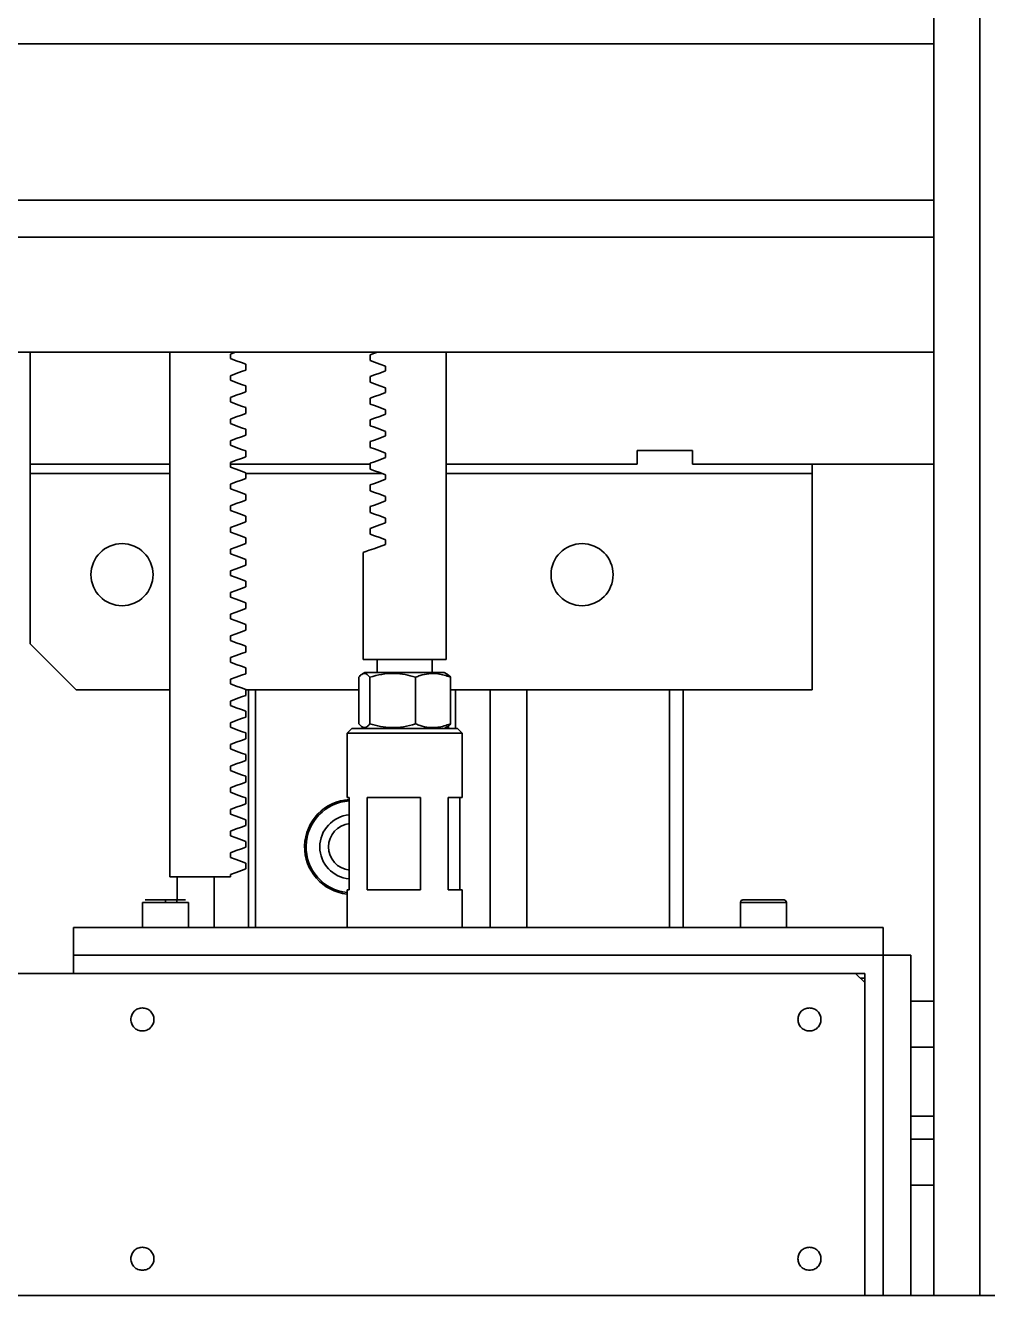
# Model space of a CAD drawing. Header units: millimetres. Extents: x -1052 to 3351, y 0 to 2015.
# Drawn here: x -362.707 to -359.613, y 1685.665 to 1689.747 of the extents above; entities that cross this region are included whole.
import ezdxf

# ---------------------------------------------------------------- set-up
doc = ezdxf.new("R2010")
doc.units = ezdxf.units.MM

msp = doc.modelspace()

# ---------------------------------------------------------------- linework, layer by layer
at = {"color": 7, "linetype": 'Continuous', "lineweight": 35}
for p, q in [((-359.6383, 1685.6647), (-359.6383, 1699.2806)), ((-359.6383, 1685.6647), (-359.6383, 1699.2806)), ((-359.7863, 1689.8064), (-359.7863, 1689.6881)), ((-359.7863, 1689.8064), (-359.7863, 1689.6881)), ((-359.7863, 1689.6881), (-368.0697, 1689.6881)), ((-359.7863, 1689.6881), (-368.0697, 1689.6881)), ((-359.7863, 1689.6881), (-359.7863, 1689.1852)), ((-359.7863, 1689.6881), (-359.7863, 1689.1852)), ((-359.7863, 1689.1852), (-368.0697, 1689.1852)), ((-359.7863, 1689.1852), (-368.0697, 1689.1852)), ((-359.7863, 1689.1852), (-359.7863, 1689.0669)), ((-359.7863, 1689.1852), (-359.7863, 1689.0669)), ((-359.7863, 1689.0669), (-368.0697, 1689.0669)), ((-359.7863, 1689.0669), (-368.0697, 1689.0669)), ((-359.7863, 1685.6647), (-359.7863, 1689.0669)), ((-359.7863, 1685.6647), (-359.7863, 1689.0669)), ((-362.7816, 1688.6971), (-359.7863, 1688.6971)), ((-362.7816, 1688.6971), (-359.7863, 1688.6971)), ((-362.6918, 1688.6971), (-362.6918, 1688.3369)), ((-362.6918, 1688.6971), (-362.6918, 1688.3369)), ((-362.2417, 1688.6971), (-362.2417, 1687.0108)), ((-362.2417, 1688.6971), (-362.2417, 1687.0108)), ((-362.0476, 1688.691), (-362.031, 1688.6971)), ((-362.0476, 1688.691), (-362.031, 1688.6971)), ((-362.0476, 1688.6764), (-362.0476, 1688.691)), ((-362.0476, 1688.6764), (-362.0476, 1688.691)), ((-361.5983, 1688.6885), (-361.5983, 1688.6698)), ((-361.5983, 1688.6885), (-361.5983, 1688.6698)), ((-361.3542, 1687.709), (-361.3542, 1688.6971)), ((-361.3542, 1687.709), (-361.3542, 1688.6971)), ((-362.0476, 1688.6067), (-362.0476, 1688.6213)), ((-362.0476, 1688.6067), (-362.0476, 1688.6213)), ((-361.9976, 1688.6395), (-361.9976, 1688.6582)), ((-361.9976, 1688.6395), (-361.9976, 1688.6582)), ((-361.5483, 1688.6516), (-361.5483, 1688.6369)), ((-361.5483, 1688.6516), (-361.5483, 1688.6369)), ((-361.9976, 1688.5698), (-361.9976, 1688.5885)), ((-361.9976, 1688.5698), (-361.9976, 1688.5885)), ((-361.5983, 1688.6188), (-361.5983, 1688.6001)), ((-361.5983, 1688.6188), (-361.5983, 1688.6001)), ((-361.5483, 1688.5819), (-361.5483, 1688.5672)), ((-361.5483, 1688.5819), (-361.5483, 1688.5672)), ((-362.0476, 1688.537), (-362.0476, 1688.5516)), ((-362.0476, 1688.537), (-362.0476, 1688.5516)), ((-361.5983, 1688.549), (-361.5983, 1688.5303)), ((-361.5983, 1688.549), (-361.5983, 1688.5303)), ((-361.9976, 1688.5001), (-361.9976, 1688.5188)), ((-361.9976, 1688.5001), (-361.9976, 1688.5188)), ((-361.5483, 1688.5122), (-361.5483, 1688.4975)), ((-361.5483, 1688.5122), (-361.5483, 1688.4975)), ((-362.0476, 1688.4673), (-362.0476, 1688.4819)), ((-362.0476, 1688.4673), (-362.0476, 1688.4819)), ((-361.5983, 1688.4793), (-361.5983, 1688.4606)), ((-361.5983, 1688.4793), (-361.5983, 1688.4606)), ((-361.9976, 1688.4304), (-361.9976, 1688.4491)), ((-361.9976, 1688.4304), (-361.9976, 1688.4491)), ((-361.5483, 1688.4425), (-361.5483, 1688.4278)), ((-361.5483, 1688.4425), (-361.5483, 1688.4278)), ((-362.0476, 1688.3976), (-362.0476, 1688.4122)), ((-362.0476, 1688.3976), (-362.0476, 1688.4122)), ((-361.9976, 1688.3607), (-361.9976, 1688.3794)), ((-361.9976, 1688.3607), (-361.9976, 1688.3794)), ((-361.5983, 1688.4096), (-361.5983, 1688.3909)), ((-361.5983, 1688.4096), (-361.5983, 1688.3909)), ((-360.5618, 1688.3813), (-360.7393, 1688.3813)), ((-360.7393, 1688.3813), (-360.7393, 1688.3369)), ((-360.5618, 1688.3813), (-360.7393, 1688.3813)), ((-360.7393, 1688.3813), (-360.7393, 1688.3369)), ((-360.5618, 1688.3813), (-360.5618, 1688.3369)), ((-360.5618, 1688.3813), (-360.5618, 1688.3369)), ((-362.2417, 1688.3369), (-362.6918, 1688.3369)), ((-362.6918, 1688.3369), (-362.6918, 1688.3074)), ((-362.2417, 1688.3369), (-362.6918, 1688.3369)), ((-362.6918, 1688.3369), (-362.6918, 1688.3074)), ((-362.0476, 1688.3279), (-362.0476, 1688.3425)), ((-362.0476, 1688.3279), (-362.0476, 1688.3425)), ((-361.5983, 1688.3369), (-362.0476, 1688.3369)), ((-361.5983, 1688.3369), (-362.0476, 1688.3369)), ((-361.5983, 1688.3399), (-361.5983, 1688.3212)), ((-361.5983, 1688.3399), (-361.5983, 1688.3212)), ((-361.5483, 1688.3728), (-361.5483, 1688.3581)), ((-361.5483, 1688.3728), (-361.5483, 1688.3581)), ((-360.7393, 1688.3369), (-361.3542, 1688.3369)), ((-360.7393, 1688.3369), (-361.3542, 1688.3369)), ((-359.7863, 1688.3369), (-360.5618, 1688.3369)), ((-359.7863, 1688.3369), (-360.5618, 1688.3369)), ((-360.1772, 1688.3074), (-360.1772, 1688.3369)), ((-360.1772, 1688.3074), (-360.1772, 1688.3369)), ((-362.6918, 1687.7601), (-362.6918, 1688.3074)), ((-362.6918, 1688.3074), (-362.2417, 1688.3074)), ((-362.6918, 1687.7601), (-362.6918, 1688.3074)), ((-362.6918, 1688.3074), (-362.2417, 1688.3074)), ((-361.9976, 1688.291), (-361.9976, 1688.3097)), ((-361.9976, 1688.291), (-361.9976, 1688.3097)), ((-361.9976, 1688.3074), (-361.5602, 1688.3074)), ((-361.9976, 1688.3074), (-361.5602, 1688.3074)), ((-361.5483, 1688.3031), (-361.5483, 1688.2884)), ((-361.5483, 1688.3031), (-361.5483, 1688.2884)), ((-361.3542, 1688.3074), (-360.1772, 1688.3074)), ((-361.3542, 1688.3074), (-360.1772, 1688.3074)), ((-360.1772, 1688.3074), (-360.1772, 1687.6122)), ((-360.1772, 1688.3074), (-360.1772, 1687.6122)), ((-362.0476, 1688.2581), (-362.0476, 1688.2728)), ((-362.0476, 1688.2581), (-362.0476, 1688.2728)), ((-361.5983, 1688.2702), (-361.5983, 1688.2515)), ((-361.5983, 1688.2702), (-361.5983, 1688.2515)), ((-361.9976, 1688.2213), (-361.9976, 1688.24)), ((-361.9976, 1688.2213), (-361.9976, 1688.24)), ((-361.5483, 1688.2334), (-361.5483, 1688.2187)), ((-361.5483, 1688.2334), (-361.5483, 1688.2187)), ((-362.0476, 1688.1884), (-362.0476, 1688.2031)), ((-362.0476, 1688.1884), (-362.0476, 1688.2031)), ((-361.5983, 1688.2005), (-361.5983, 1688.1818)), ((-361.5983, 1688.2005), (-361.5983, 1688.1818)), ((-362.0476, 1688.1187), (-362.0476, 1688.1334)), ((-362.0476, 1688.1187), (-362.0476, 1688.1334)), ((-361.9976, 1688.1516), (-361.9976, 1688.1703)), ((-361.9976, 1688.1516), (-361.9976, 1688.1703)), ((-361.5483, 1688.1637), (-361.5483, 1688.149)), ((-361.5483, 1688.1637), (-361.5483, 1688.149)), ((-361.9976, 1688.0819), (-361.9976, 1688.1006)), ((-361.9976, 1688.0819), (-361.9976, 1688.1006)), ((-361.5983, 1688.1308), (-361.5983, 1688.1121)), ((-361.5983, 1688.1308), (-361.5983, 1688.1121)), ((-361.5483, 1688.0939), (-361.5483, 1688.0793)), ((-361.5483, 1688.0939), (-361.5483, 1688.0793)), ((-362.0476, 1688.049), (-362.0476, 1688.0637)), ((-362.0476, 1688.049), (-362.0476, 1688.0637)), ((-361.6205, 1688.053), (-361.6205, 1687.709)), ((-361.6205, 1688.053), (-361.6205, 1687.709)), ((-361.9976, 1688.0122), (-361.9976, 1688.0309)), ((-361.9976, 1688.0122), (-361.9976, 1688.0309)), ((-362.0476, 1687.9793), (-362.0476, 1687.994)), ((-362.0476, 1687.9793), (-362.0476, 1687.994)), ((-361.9976, 1687.9425), (-361.9976, 1687.9612)), ((-361.9976, 1687.9425), (-361.9976, 1687.9612)), ((-362.0476, 1687.9096), (-362.0476, 1687.9243)), ((-362.0476, 1687.9096), (-362.0476, 1687.9243)), ((-361.9976, 1687.8728), (-361.9976, 1687.8915)), ((-361.9976, 1687.8728), (-361.9976, 1687.8915)), ((-362.0476, 1687.8399), (-362.0476, 1687.8546)), ((-362.0476, 1687.8399), (-362.0476, 1687.8546)), ((-361.9976, 1687.803), (-361.9976, 1687.8217)), ((-361.9976, 1687.803), (-361.9976, 1687.8217)), ((-362.0476, 1687.7702), (-362.0476, 1687.7849)), ((-362.0476, 1687.7702), (-362.0476, 1687.7849)), ((-362.6918, 1687.7601), (-362.5439, 1687.6122)), ((-362.6918, 1687.7601), (-362.5439, 1687.6122)), ((-361.9976, 1687.7333), (-361.9976, 1687.752)), ((-361.9976, 1687.7333), (-361.9976, 1687.752)), ((-362.0476, 1687.7005), (-362.0476, 1687.7152)), ((-362.0476, 1687.7005), (-362.0476, 1687.7152)), ((-361.9976, 1687.6636), (-361.9976, 1687.6823)), ((-361.9976, 1687.6636), (-361.9976, 1687.6823)), ((-361.6205, 1687.709), (-361.3542, 1687.709)), ((-361.6205, 1687.709), (-361.3542, 1687.709)), ((-361.5761, 1687.709), (-361.5761, 1687.6676)), ((-361.5761, 1687.709), (-361.5761, 1687.6676)), ((-361.3986, 1687.6676), (-361.3986, 1687.709)), ((-361.3986, 1687.6676), (-361.3986, 1687.709)), ((-362.0476, 1687.6308), (-362.0476, 1687.6455)), ((-362.0476, 1687.6308), (-362.0476, 1687.6455)), ((-361.6346, 1687.5022), (-361.6346, 1687.6525)), ((-361.6346, 1687.5022), (-361.6346, 1687.6525)), ((-361.6149, 1687.6676), (-361.6243, 1687.6621)), ((-361.6149, 1687.6676), (-361.6243, 1687.6621)), ((-361.5802, 1687.6676), (-361.6149, 1687.6676)), ((-361.5802, 1687.6676), (-361.6149, 1687.6676)), ((-361.5992, 1687.5022), (-361.5992, 1687.6525)), ((-361.5992, 1687.5022), (-361.5992, 1687.6525)), ((-361.3597, 1687.6676), (-361.5802, 1687.6676)), ((-361.3597, 1687.6676), (-361.5802, 1687.6676)), ((-361.452, 1687.5022), (-361.452, 1687.6525)), ((-361.452, 1687.5022), (-361.452, 1687.6525)), ((-361.3504, 1687.6621), (-361.3597, 1687.6676)), ((-361.3504, 1687.6621), (-361.3597, 1687.6676)), ((-361.3401, 1687.5022), (-361.3401, 1687.6525)), ((-361.3401, 1687.5022), (-361.3401, 1687.6525)), ((-362.5439, 1687.6122), (-362.2417, 1687.6122)), ((-362.5439, 1687.6122), (-362.2417, 1687.6122)), ((-361.9976, 1687.5939), (-361.9976, 1687.6126)), ((-361.9976, 1687.5939), (-361.9976, 1687.6126)), ((-361.9976, 1687.6122), (-361.6346, 1687.6122)), ((-361.9976, 1687.6122), (-361.6346, 1687.6122)), ((-361.9892, 1686.8481), (-361.9892, 1687.6122)), ((-361.9892, 1686.8481), (-361.9892, 1687.6122)), ((-361.967, 1687.6122), (-361.967, 1686.8481)), ((-361.967, 1687.6122), (-361.967, 1686.8481)), ((-361.3401, 1687.6122), (-360.1772, 1687.6122)), ((-361.3401, 1687.6122), (-360.1772, 1687.6122)), ((-361.3236, 1687.6122), (-361.3236, 1687.4871)), ((-361.3236, 1687.6122), (-361.3236, 1687.4871)), ((-361.2127, 1687.6122), (-361.2127, 1686.8481)), ((-361.2127, 1687.6122), (-361.2127, 1686.8481)), ((-361.0943, 1687.6122), (-361.0943, 1686.8481)), ((-361.0943, 1687.6122), (-361.0943, 1686.8481)), ((-360.6358, 1686.8481), (-360.6358, 1687.6122)), ((-360.6358, 1686.8481), (-360.6358, 1687.6122)), ((-360.5914, 1687.6122), (-360.5914, 1686.8481)), ((-360.5914, 1687.6122), (-360.5914, 1686.8481)), ((-362.0476, 1687.5611), (-362.0476, 1687.5758)), ((-362.0476, 1687.5611), (-362.0476, 1687.5758)), ((-361.9976, 1687.5242), (-361.9976, 1687.5429)), ((-361.9976, 1687.5242), (-361.9976, 1687.5429)), ((-362.0476, 1687.4914), (-362.0476, 1687.5061)), ((-362.0476, 1687.4914), (-362.0476, 1687.5061)), ((-361.6574, 1687.4871), (-361.6722, 1687.4723)), ((-361.6574, 1687.4871), (-361.6722, 1687.4723)), ((-361.6574, 1687.4871), (-361.5237, 1687.4871)), ((-361.6574, 1687.4871), (-361.5237, 1687.4871)), ((-361.6243, 1687.4925), (-361.6149, 1687.4871)), ((-361.6243, 1687.4925), (-361.6149, 1687.4871)), ((-361.5237, 1687.4871), (-361.3172, 1687.4871)), ((-361.5237, 1687.4871), (-361.3172, 1687.4871)), ((-361.3597, 1687.4871), (-361.3503, 1687.4925)), ((-361.3597, 1687.4871), (-361.3503, 1687.4925)), ((-361.3458, 1687.4871), (-361.3458, 1687.4964)), ((-361.3458, 1687.4871), (-361.3458, 1687.4964)), ((-361.3024, 1687.4723), (-361.3172, 1687.4871)), ((-361.3024, 1687.4723), (-361.3172, 1687.4871)), ((-361.9976, 1687.4545), (-361.9976, 1687.4732)), ((-361.9976, 1687.4545), (-361.9976, 1687.4732)), ((-361.6722, 1687.4723), (-361.6722, 1687.2652)), ((-361.5269, 1687.4723), (-361.6722, 1687.4723)), ((-361.6722, 1687.4723), (-361.6722, 1687.2652)), ((-361.5269, 1687.4723), (-361.6722, 1687.4723)), ((-361.3024, 1687.4723), (-361.5269, 1687.4723)), ((-361.3024, 1687.4723), (-361.5269, 1687.4723)), ((-361.3024, 1687.2652), (-361.3024, 1687.4723)), ((-361.3024, 1687.2652), (-361.3024, 1687.4723)), ((-362.0476, 1687.4217), (-362.0476, 1687.4364)), ((-362.0476, 1687.4217), (-362.0476, 1687.4364)), ((-361.9976, 1687.3848), (-361.9976, 1687.4035)), ((-361.9976, 1687.3848), (-361.9976, 1687.4035)), ((-362.0476, 1687.352), (-362.0476, 1687.3667)), ((-362.0476, 1687.352), (-362.0476, 1687.3667)), ((-361.9976, 1687.3151), (-361.9976, 1687.3338)), ((-361.9976, 1687.3151), (-361.9976, 1687.3338)), ((-362.0476, 1687.2823), (-362.0476, 1687.2969)), ((-362.0476, 1687.2823), (-362.0476, 1687.2969)), ((-361.9976, 1687.2454), (-361.9976, 1687.2641)), ((-361.9976, 1687.2454), (-361.9976, 1687.2641)), ((-361.6722, 1687.2652), (-361.6651, 1687.2652)), ((-361.6722, 1687.2652), (-361.6651, 1687.2652)), ((-361.6651, 1686.9694), (-361.6651, 1687.2652)), ((-361.6651, 1686.9694), (-361.6651, 1687.2652)), ((-361.6079, 1687.2652), (-361.4364, 1687.2652)), ((-361.6079, 1687.2652), (-361.6079, 1686.9694)), ((-361.6079, 1687.2652), (-361.4364, 1687.2652)), ((-361.6079, 1687.2652), (-361.6079, 1686.9694)), ((-361.4364, 1686.9694), (-361.4364, 1687.2652)), ((-361.4364, 1686.9694), (-361.4364, 1687.2652)), ((-361.3472, 1687.2652), (-361.3024, 1687.2652)), ((-361.3472, 1687.2652), (-361.3472, 1686.9694)), ((-361.3472, 1687.2652), (-361.3024, 1687.2652)), ((-361.3472, 1687.2652), (-361.3472, 1686.9694)), ((-361.3096, 1686.9694), (-361.3096, 1687.2652)), ((-361.3096, 1686.9694), (-361.3096, 1687.2652)), ((-362.0476, 1687.2126), (-362.0476, 1687.2272)), ((-362.0476, 1687.2126), (-362.0476, 1687.2272)), ((-361.9976, 1687.1757), (-361.9976, 1687.1944)), ((-361.9976, 1687.1757), (-361.9976, 1687.1944)), ((-362.0476, 1687.1429), (-362.0476, 1687.1575)), ((-362.0476, 1687.1429), (-362.0476, 1687.1575)), ((-361.9976, 1687.106), (-361.9976, 1687.1247)), ((-361.9976, 1687.106), (-361.9976, 1687.1247)), ((-362.0476, 1687.0732), (-362.0476, 1687.0878)), ((-362.0476, 1687.0732), (-362.0476, 1687.0878)), ((-361.9976, 1687.0363), (-361.9976, 1687.055)), ((-361.9976, 1687.0363), (-361.9976, 1687.055)), ((-362.0476, 1687.0108), (-362.2417, 1687.0108)), ((-362.0476, 1687.0108), (-362.2417, 1687.0108)), ((-362.2185, 1686.9393), (-362.2185, 1687.0108)), ((-362.2185, 1686.9393), (-362.2185, 1687.0108)), ((-362.1002, 1687.0108), (-362.1002, 1686.8481)), ((-362.1002, 1687.0108), (-362.1002, 1686.8481)), ((-362.0476, 1687.0108), (-362.0476, 1687.0181)), ((-362.0476, 1687.0108), (-362.0476, 1687.0181)), ((-361.6722, 1686.9694), (-361.6722, 1686.8481)), ((-361.6722, 1686.9694), (-361.6651, 1686.9694)), ((-361.6722, 1686.9694), (-361.6722, 1686.8481)), ((-361.6722, 1686.9694), (-361.6651, 1686.9694)), ((-361.6079, 1686.9694), (-361.4364, 1686.9694)), ((-361.6079, 1686.9694), (-361.4364, 1686.9694)), ((-361.3472, 1686.9694), (-361.3024, 1686.9694)), ((-361.3472, 1686.9694), (-361.3024, 1686.9694)), ((-361.3024, 1686.8481), (-361.3024, 1686.9694)), ((-361.3024, 1686.8481), (-361.3024, 1686.9694)), ((-362.3305, 1686.8481), (-362.3305, 1686.928)), ((-362.3305, 1686.8481), (-362.3305, 1686.928)), ((-362.2565, 1686.928), (-362.2565, 1686.9368)), ((-362.2565, 1686.928), (-362.2565, 1686.9368)), ((-362.2194, 1686.9368), (-362.2194, 1686.928)), ((-362.2194, 1686.9368), (-362.2194, 1686.928)), ((-362.1825, 1686.928), (-362.1825, 1686.8481)), ((-362.1825, 1686.928), (-362.1825, 1686.8481)), ((-360.4075, 1686.8481), (-360.4075, 1686.928)), ((-360.4075, 1686.8481), (-360.4075, 1686.928)), ((-360.2596, 1686.928), (-360.2596, 1686.8481)), ((-360.2596, 1686.928), (-360.2596, 1686.8481)), ((-362.5523, 1686.8481), (-359.949, 1686.8481)), ((-362.5523, 1686.8481), (-362.5523, 1686.7593)), ((-362.5523, 1686.8481), (-359.949, 1686.8481)), ((-362.5523, 1686.8481), (-362.5523, 1686.7593)), ((-359.949, 1686.7593), (-359.949, 1686.8481)), ((-359.949, 1686.7593), (-359.949, 1686.8481)), ((-359.949, 1686.7593), (-362.5523, 1686.7593)), ((-362.5523, 1686.7002), (-362.5523, 1686.7593)), ((-362.5523, 1686.7593), (-359.949, 1686.7593)), ((-359.949, 1686.7593), (-362.5523, 1686.7593)), ((-362.5523, 1686.7002), (-362.5523, 1686.7593)), ((-362.5523, 1686.7593), (-359.949, 1686.7593)), ((-359.949, 1685.6647), (-359.949, 1686.7593)), ((-359.949, 1686.7593), (-359.8602, 1686.7593)), ((-359.949, 1686.7593), (-359.949, 1685.6647)), ((-359.949, 1685.6647), (-359.949, 1686.7593)), ((-359.949, 1686.7593), (-359.8602, 1686.7593)), ((-359.949, 1686.7593), (-359.949, 1685.6647)), ((-359.8602, 1686.7593), (-359.8602, 1685.6647)), ((-359.8602, 1686.7593), (-359.8602, 1685.6647)), ((-367.8182, 1686.7002), (-360.0377, 1686.7002)), ((-367.8182, 1686.7002), (-360.0377, 1686.7002)), ((-360.0081, 1686.7002), (-362.5523, 1686.7002)), ((-360.0081, 1686.7002), (-362.5523, 1686.7002)), ((-360.0377, 1686.7002), (-360.0081, 1686.6706)), ((-360.0377, 1686.7002), (-360.0081, 1686.6706)), ((-360.0081, 1686.6854), (-360.0229, 1686.6854)), ((-360.0081, 1686.6854), (-360.0229, 1686.6854)), ((-360.0081, 1685.6647), (-360.0081, 1686.7002)), ((-360.0081, 1685.6647), (-360.0081, 1686.7002)), ((-360.0081, 1686.6706), (-360.0081, 1685.6647)), ((-360.0081, 1686.6706), (-360.0081, 1685.6647)), ((-359.8602, 1686.6114), (-359.7863, 1686.6114)), ((-359.8602, 1686.6114), (-359.7863, 1686.6114)), ((-359.7863, 1686.4635), (-359.8602, 1686.4635)), ((-359.7863, 1686.4635), (-359.8602, 1686.4635)), ((-359.8602, 1686.2416), (-359.7863, 1686.2416)), ((-359.8602, 1686.2416), (-359.7863, 1686.2416)), ((-359.8602, 1686.1677), (-359.7863, 1686.1677)), ((-359.8602, 1686.1677), (-359.7863, 1686.1677)), ((-359.8602, 1686.0197), (-359.7863, 1686.0197)), ((-359.8602, 1686.0197), (-359.7863, 1686.0197)), ((-358.6325, 1685.6647), (-369.2234, 1685.6647)), ((-358.6325, 1685.6647), (-369.2234, 1685.6647))]:
    msp.add_line(p, q, dxfattribs=at)
for points in [[(-361.9976, 1688.6582), (-362.0117, 1688.6633), (-362.0285, 1688.6694), (-362.0476, 1688.6764)], [(-361.9976, 1688.6582), (-362.0117, 1688.6633), (-362.0285, 1688.6694), (-362.0476, 1688.6764)], [(-361.5746, 1688.6971), (-361.5842, 1688.6936), (-361.5983, 1688.6885)], [(-361.5746, 1688.6971), (-361.5842, 1688.6936), (-361.5983, 1688.6885)], [(-361.5983, 1688.6698), (-361.5842, 1688.6647), (-361.5674, 1688.6585), (-361.5483, 1688.6516)], [(-361.5983, 1688.6698), (-361.5842, 1688.6647), (-361.5674, 1688.6585), (-361.5483, 1688.6516)], [(-362.0476, 1688.6213), (-362.0285, 1688.6283), (-362.0117, 1688.6344), (-361.9976, 1688.6395)], [(-362.0476, 1688.6213), (-362.0285, 1688.6283), (-362.0117, 1688.6344), (-361.9976, 1688.6395)], [(-361.5483, 1688.6369), (-361.5674, 1688.63), (-361.5842, 1688.6239), (-361.5983, 1688.6188)], [(-361.5483, 1688.6369), (-361.5674, 1688.63), (-361.5842, 1688.6239), (-361.5983, 1688.6188)], [(-361.9976, 1688.5885), (-362.0117, 1688.5936), (-362.0285, 1688.5997), (-362.0476, 1688.6067)], [(-361.9976, 1688.5885), (-362.0117, 1688.5936), (-362.0285, 1688.5997), (-362.0476, 1688.6067)], [(-361.5983, 1688.6001), (-361.5842, 1688.595), (-361.5674, 1688.5888), (-361.5483, 1688.5819)], [(-361.5983, 1688.6001), (-361.5842, 1688.595), (-361.5674, 1688.5888), (-361.5483, 1688.5819)], [(-362.0476, 1688.5516), (-362.0285, 1688.5586), (-362.0117, 1688.5647), (-361.9976, 1688.5698)], [(-362.0476, 1688.5516), (-362.0285, 1688.5586), (-362.0117, 1688.5647), (-361.9976, 1688.5698)], [(-361.5483, 1688.5672), (-361.5674, 1688.5603), (-361.5842, 1688.5542), (-361.5983, 1688.549)], [(-361.5483, 1688.5672), (-361.5674, 1688.5603), (-361.5842, 1688.5542), (-361.5983, 1688.549)], [(-361.9976, 1688.5188), (-362.0117, 1688.5239), (-362.0285, 1688.53), (-362.0476, 1688.537)], [(-361.9976, 1688.5188), (-362.0117, 1688.5239), (-362.0285, 1688.53), (-362.0476, 1688.537)], [(-362.0476, 1688.4819), (-362.0285, 1688.4889), (-362.0117, 1688.495), (-361.9976, 1688.5001)], [(-362.0476, 1688.4819), (-362.0285, 1688.4889), (-362.0117, 1688.495), (-361.9976, 1688.5001)], [(-361.5983, 1688.5303), (-361.5842, 1688.5252), (-361.5674, 1688.5191), (-361.5483, 1688.5122)], [(-361.5983, 1688.5303), (-361.5842, 1688.5252), (-361.5674, 1688.5191), (-361.5483, 1688.5122)], [(-361.9976, 1688.4491), (-362.0117, 1688.4542), (-362.0285, 1688.4603), (-362.0476, 1688.4673)], [(-361.9976, 1688.4491), (-362.0117, 1688.4542), (-362.0285, 1688.4603), (-362.0476, 1688.4673)], [(-361.5483, 1688.4975), (-361.5674, 1688.4906), (-361.5842, 1688.4844), (-361.5983, 1688.4793)], [(-361.5483, 1688.4975), (-361.5674, 1688.4906), (-361.5842, 1688.4844), (-361.5983, 1688.4793)], [(-361.5983, 1688.4606), (-361.5842, 1688.4555), (-361.5674, 1688.4494), (-361.5483, 1688.4425)], [(-361.5983, 1688.4606), (-361.5842, 1688.4555), (-361.5674, 1688.4494), (-361.5483, 1688.4425)], [(-362.0476, 1688.4122), (-362.0285, 1688.4192), (-362.0117, 1688.4253), (-361.9976, 1688.4304)], [(-362.0476, 1688.4122), (-362.0285, 1688.4192), (-362.0117, 1688.4253), (-361.9976, 1688.4304)], [(-361.5483, 1688.4278), (-361.5674, 1688.4209), (-361.5842, 1688.4147), (-361.5983, 1688.4096)], [(-361.5483, 1688.4278), (-361.5674, 1688.4209), (-361.5842, 1688.4147), (-361.5983, 1688.4096)], [(-361.9976, 1688.3794), (-362.0117, 1688.3845), (-362.0285, 1688.3906), (-362.0476, 1688.3976)], [(-361.9976, 1688.3794), (-362.0117, 1688.3845), (-362.0285, 1688.3906), (-362.0476, 1688.3976)], [(-361.5983, 1688.3909), (-361.5842, 1688.3858), (-361.5674, 1688.3797), (-361.5483, 1688.3728)], [(-361.5983, 1688.3909), (-361.5842, 1688.3858), (-361.5674, 1688.3797), (-361.5483, 1688.3728)], [(-362.0476, 1688.3425), (-362.0285, 1688.3495), (-362.0117, 1688.3556), (-361.9976, 1688.3607)], [(-362.0476, 1688.3425), (-362.0285, 1688.3495), (-362.0117, 1688.3556), (-361.9976, 1688.3607)], [(-361.5483, 1688.3581), (-361.5674, 1688.3512), (-361.5842, 1688.345), (-361.5983, 1688.3399)], [(-361.5483, 1688.3581), (-361.5674, 1688.3512), (-361.5842, 1688.345), (-361.5983, 1688.3399)], [(-361.9976, 1688.3097), (-362.0117, 1688.3148), (-362.0285, 1688.3209), (-362.0476, 1688.3279)], [(-361.9976, 1688.3097), (-362.0117, 1688.3148), (-362.0285, 1688.3209), (-362.0476, 1688.3279)], [(-361.5983, 1688.3212), (-361.5842, 1688.3161), (-361.5674, 1688.31), (-361.5483, 1688.3031)], [(-361.5983, 1688.3212), (-361.5842, 1688.3161), (-361.5674, 1688.31), (-361.5483, 1688.3031)], [(-362.0476, 1688.2728), (-362.0285, 1688.2798), (-362.0117, 1688.2859), (-361.9976, 1688.291)], [(-362.0476, 1688.2728), (-362.0285, 1688.2798), (-362.0117, 1688.2859), (-361.9976, 1688.291)], [(-361.9976, 1688.24), (-362.0117, 1688.2451), (-362.0285, 1688.2512), (-362.0476, 1688.2581)], [(-361.9976, 1688.24), (-362.0117, 1688.2451), (-362.0285, 1688.2512), (-362.0476, 1688.2581)], [(-361.5483, 1688.2884), (-361.5674, 1688.2814), (-361.5842, 1688.2753), (-361.5983, 1688.2702)], [(-361.5483, 1688.2884), (-361.5674, 1688.2814), (-361.5842, 1688.2753), (-361.5983, 1688.2702)], [(-362.0476, 1688.2031), (-362.0285, 1688.2101), (-362.0117, 1688.2162), (-361.9976, 1688.2213)], [(-362.0476, 1688.2031), (-362.0285, 1688.2101), (-362.0117, 1688.2162), (-361.9976, 1688.2213)], [(-361.5983, 1688.2515), (-361.5842, 1688.2464), (-361.5674, 1688.2403), (-361.5483, 1688.2334)], [(-361.5983, 1688.2515), (-361.5842, 1688.2464), (-361.5674, 1688.2403), (-361.5483, 1688.2334)], [(-361.5483, 1688.2187), (-361.5674, 1688.2117), (-361.5842, 1688.2056), (-361.5983, 1688.2005)], [(-361.5483, 1688.2187), (-361.5674, 1688.2117), (-361.5842, 1688.2056), (-361.5983, 1688.2005)], [(-361.9976, 1688.1703), (-362.0117, 1688.1754), (-362.0285, 1688.1815), (-362.0476, 1688.1884)], [(-361.9976, 1688.1703), (-362.0117, 1688.1754), (-362.0285, 1688.1815), (-362.0476, 1688.1884)], [(-361.5983, 1688.1818), (-361.5842, 1688.1767), (-361.5674, 1688.1706), (-361.5483, 1688.1637)], [(-361.5983, 1688.1818), (-361.5842, 1688.1767), (-361.5674, 1688.1706), (-361.5483, 1688.1637)], [(-362.0476, 1688.1334), (-362.0285, 1688.1404), (-362.0117, 1688.1465), (-361.9976, 1688.1516)], [(-362.0476, 1688.1334), (-362.0285, 1688.1404), (-362.0117, 1688.1465), (-361.9976, 1688.1516)], [(-361.5483, 1688.149), (-361.5674, 1688.142), (-361.5842, 1688.1359), (-361.5983, 1688.1308)], [(-361.5483, 1688.149), (-361.5674, 1688.142), (-361.5842, 1688.1359), (-361.5983, 1688.1308)], [(-361.9976, 1688.1006), (-362.0117, 1688.1057), (-362.0285, 1688.1118), (-362.0476, 1688.1187)], [(-361.9976, 1688.1006), (-362.0117, 1688.1057), (-362.0285, 1688.1118), (-362.0476, 1688.1187)], [(-361.5983, 1688.1121), (-361.5842, 1688.107), (-361.5674, 1688.1009), (-361.5483, 1688.0939)], [(-361.5983, 1688.1121), (-361.5842, 1688.107), (-361.5674, 1688.1009), (-361.5483, 1688.0939)], [(-362.0476, 1688.0637), (-362.0285, 1688.0707), (-362.0117, 1688.0768), (-361.9976, 1688.0819)], [(-362.0476, 1688.0637), (-362.0285, 1688.0707), (-362.0117, 1688.0768), (-361.9976, 1688.0819)], [(-361.5483, 1688.0793), (-361.5688, 1688.0718), (-361.5865, 1688.0654), (-361.601, 1688.0601), (-361.6117, 1688.0562), (-361.6182, 1688.0538), (-361.6205, 1688.053)], [(-361.5483, 1688.0793), (-361.5688, 1688.0718), (-361.5865, 1688.0654), (-361.601, 1688.0601), (-361.6117, 1688.0562), (-361.6182, 1688.0538), (-361.6205, 1688.053)], [(-361.9976, 1688.0309), (-362.0117, 1688.036), (-362.0285, 1688.0421), (-362.0476, 1688.049)], [(-361.9976, 1688.0309), (-362.0117, 1688.036), (-362.0285, 1688.0421), (-362.0476, 1688.049)], [(-362.0476, 1687.994), (-362.0285, 1688.0009), (-362.0117, 1688.0071), (-361.9976, 1688.0122)], [(-362.0476, 1687.994), (-362.0285, 1688.0009), (-362.0117, 1688.0071), (-361.9976, 1688.0122)], [(-361.9976, 1687.9612), (-362.0117, 1687.9663), (-362.0285, 1687.9724), (-362.0476, 1687.9793)], [(-361.9976, 1687.9612), (-362.0117, 1687.9663), (-362.0285, 1687.9724), (-362.0476, 1687.9793)], [(-362.0476, 1687.9243), (-362.0285, 1687.9312), (-362.0117, 1687.9374), (-361.9976, 1687.9425)], [(-362.0476, 1687.9243), (-362.0285, 1687.9312), (-362.0117, 1687.9374), (-361.9976, 1687.9425)], [(-361.9976, 1687.8915), (-362.0117, 1687.8966), (-362.0285, 1687.9027), (-362.0476, 1687.9096)], [(-361.9976, 1687.8915), (-362.0117, 1687.8966), (-362.0285, 1687.9027), (-362.0476, 1687.9096)], [(-362.0476, 1687.8546), (-362.0285, 1687.8615), (-362.0117, 1687.8677), (-361.9976, 1687.8728)], [(-362.0476, 1687.8546), (-362.0285, 1687.8615), (-362.0117, 1687.8677), (-361.9976, 1687.8728)], [(-361.9976, 1687.8217), (-362.0117, 1687.8269), (-362.0285, 1687.833), (-362.0476, 1687.8399)], [(-361.9976, 1687.8217), (-362.0117, 1687.8269), (-362.0285, 1687.833), (-362.0476, 1687.8399)], [(-362.0476, 1687.7849), (-362.0285, 1687.7918), (-362.0117, 1687.7979), (-361.9976, 1687.803)], [(-362.0476, 1687.7849), (-362.0285, 1687.7918), (-362.0117, 1687.7979), (-361.9976, 1687.803)], [(-361.9976, 1687.752), (-362.0117, 1687.7571), (-362.0285, 1687.7633), (-362.0476, 1687.7702)], [(-361.9976, 1687.752), (-362.0117, 1687.7571), (-362.0285, 1687.7633), (-362.0476, 1687.7702)], [(-362.0476, 1687.7152), (-362.0285, 1687.7221), (-362.0117, 1687.7282), (-361.9976, 1687.7333)], [(-362.0476, 1687.7152), (-362.0285, 1687.7221), (-362.0117, 1687.7282), (-361.9976, 1687.7333)], [(-361.9976, 1687.6823), (-362.0117, 1687.6874), (-362.0285, 1687.6936), (-362.0476, 1687.7005)], [(-361.9976, 1687.6823), (-362.0117, 1687.6874), (-362.0285, 1687.6936), (-362.0476, 1687.7005)], [(-362.0476, 1687.6455), (-362.0285, 1687.6524), (-362.0117, 1687.6585), (-361.9976, 1687.6636)], [(-362.0476, 1687.6455), (-362.0285, 1687.6524), (-362.0117, 1687.6585), (-361.9976, 1687.6636)], [(-361.9976, 1687.6126), (-362.0117, 1687.6177), (-362.0285, 1687.6239), (-362.0476, 1687.6308)], [(-361.9976, 1687.6126), (-362.0117, 1687.6177), (-362.0285, 1687.6239), (-362.0476, 1687.6308)], [(-362.0476, 1687.5758), (-362.0285, 1687.5827), (-362.0117, 1687.5888), (-361.9976, 1687.5939)], [(-362.0476, 1687.5758), (-362.0285, 1687.5827), (-362.0117, 1687.5888), (-361.9976, 1687.5939)], [(-361.9976, 1687.5429), (-362.0117, 1687.548), (-362.0285, 1687.5541), (-362.0476, 1687.5611)], [(-361.9976, 1687.5429), (-362.0117, 1687.548), (-362.0285, 1687.5541), (-362.0476, 1687.5611)], [(-362.0476, 1687.5061), (-362.0285, 1687.513), (-362.0117, 1687.5191), (-361.9976, 1687.5242)], [(-362.0476, 1687.5061), (-362.0285, 1687.513), (-362.0117, 1687.5191), (-361.9976, 1687.5242)], [(-361.9976, 1687.4732), (-362.0117, 1687.4783), (-362.0285, 1687.4844), (-362.0476, 1687.4914)], [(-361.9976, 1687.4732), (-362.0117, 1687.4783), (-362.0285, 1687.4844), (-362.0476, 1687.4914)], [(-362.0476, 1687.4364), (-362.0285, 1687.4433), (-362.0117, 1687.4494), (-361.9976, 1687.4545)], [(-362.0476, 1687.4364), (-362.0285, 1687.4433), (-362.0117, 1687.4494), (-361.9976, 1687.4545)], [(-361.9976, 1687.4035), (-362.0117, 1687.4086), (-362.0285, 1687.4147), (-362.0476, 1687.4217)], [(-361.9976, 1687.4035), (-362.0117, 1687.4086), (-362.0285, 1687.4147), (-362.0476, 1687.4217)], [(-362.0476, 1687.3667), (-362.0285, 1687.3736), (-362.0117, 1687.3797), (-361.9976, 1687.3848)], [(-362.0476, 1687.3667), (-362.0285, 1687.3736), (-362.0117, 1687.3797), (-361.9976, 1687.3848)], [(-361.9976, 1687.3338), (-362.0117, 1687.3389), (-362.0285, 1687.345), (-362.0476, 1687.352)], [(-361.9976, 1687.3338), (-362.0117, 1687.3389), (-362.0285, 1687.345), (-362.0476, 1687.352)], [(-362.0476, 1687.2969), (-362.0285, 1687.3039), (-362.0117, 1687.31), (-361.9976, 1687.3151)], [(-362.0476, 1687.2969), (-362.0285, 1687.3039), (-362.0117, 1687.31), (-361.9976, 1687.3151)], [(-361.9976, 1687.2641), (-362.0117, 1687.2692), (-362.0285, 1687.2753), (-362.0476, 1687.2823)], [(-361.9976, 1687.2641), (-362.0117, 1687.2692), (-362.0285, 1687.2753), (-362.0476, 1687.2823)], [(-362.0476, 1687.2272), (-362.0285, 1687.2342), (-362.0117, 1687.2403), (-361.9976, 1687.2454)], [(-362.0476, 1687.2272), (-362.0285, 1687.2342), (-362.0117, 1687.2403), (-361.9976, 1687.2454)], [(-361.9976, 1687.1944), (-362.0117, 1687.1995), (-362.0285, 1687.2056), (-362.0476, 1687.2126)], [(-361.9976, 1687.1944), (-362.0117, 1687.1995), (-362.0285, 1687.2056), (-362.0476, 1687.2126)], [(-362.0476, 1687.1575), (-362.0285, 1687.1645), (-362.0117, 1687.1706), (-361.9976, 1687.1757)], [(-362.0476, 1687.1575), (-362.0285, 1687.1645), (-362.0117, 1687.1706), (-361.9976, 1687.1757)], [(-361.9976, 1687.1247), (-362.0117, 1687.1298), (-362.0285, 1687.1359), (-362.0476, 1687.1429)], [(-361.9976, 1687.1247), (-362.0117, 1687.1298), (-362.0285, 1687.1359), (-362.0476, 1687.1429)], [(-362.0476, 1687.0878), (-362.0285, 1687.0948), (-362.0117, 1687.1009), (-361.9976, 1687.106)], [(-362.0476, 1687.0878), (-362.0285, 1687.0948), (-362.0117, 1687.1009), (-361.9976, 1687.106)], [(-361.9976, 1687.055), (-362.0117, 1687.0601), (-362.0285, 1687.0662), (-362.0476, 1687.0732)], [(-361.9976, 1687.055), (-362.0117, 1687.0601), (-362.0285, 1687.0662), (-362.0476, 1687.0732)], [(-362.0476, 1687.0181), (-362.0285, 1687.0251), (-362.0117, 1687.0312), (-361.9976, 1687.0363)], [(-362.0476, 1687.0181), (-362.0285, 1687.0251), (-362.0117, 1687.0312), (-361.9976, 1687.0363)]]:
    msp.add_lwpolyline(points, dxfattribs=at)
for centre in [(-362.396, 1687.9819), (-362.396, 1687.9819), (-360.9168, 1687.9819), (-360.9168, 1687.9819)]:
    msp.add_circle(centre, 0.0998, dxfattribs=at)
for radius, start, end in [(0.1524, 93.2543, 264.0421), (0.1524, 93.2543, 264.0421), (0.1479, 93.3521, 263.8627), (0.1479, 93.3521, 263.8627), (0.1035, 94.7915, 265.2085), (0.1035, 94.7915, 265.2085), (0.0754, 96.5834, 263.4166), (0.0754, 96.5834, 263.4166)]:
    msp.add_arc((-361.6564, 1687.1069), radius, start, end, dxfattribs=at)
for points, knots in [([(-361.6346, 1687.6525), (-361.6315, 1687.6559), (-361.6253, 1687.6628), (-361.6161, 1687.6654), (-361.6073, 1687.6616), (-361.6019, 1687.6555), (-361.5992, 1687.6525)], [0, 0, 0, 0, 0.785503, 1.588046, 2.271994, 2.968597, 2.968597, 2.968597, 2.968597]), ([(-361.6346, 1687.6525), (-361.6315, 1687.6559), (-361.6253, 1687.6628), (-361.6161, 1687.6654), (-361.6073, 1687.6616), (-361.6019, 1687.6555), (-361.5992, 1687.6525)], [0, 0, 0, 0, 0.785503, 1.588046, 2.271994, 2.968597, 2.968597, 2.968597, 2.968597]), ([(-361.5992, 1687.6525), (-361.5864, 1687.6559), (-361.5606, 1687.6628), (-361.5223, 1687.6654), (-361.4857, 1687.6616), (-361.4633, 1687.6555), (-361.452, 1687.6525)], [0, 0, 0, 0, 2.676925, 5.411933, 7.742751, 10.116707, 10.116707, 10.116707, 10.116707]), ([(-361.5992, 1687.6525), (-361.5864, 1687.6559), (-361.5606, 1687.6628), (-361.5223, 1687.6654), (-361.4857, 1687.6616), (-361.4633, 1687.6555), (-361.452, 1687.6525)], [0, 0, 0, 0, 2.676925, 5.411933, 7.742751, 10.116707, 10.116707, 10.116707, 10.116707]), ([(-361.452, 1687.6525), (-361.4472, 1687.6542), (-361.4333, 1687.6594), (-361.4094, 1687.6646), (-361.3763, 1687.6647), (-361.3535, 1687.657), (-361.3401, 1687.6525)], [0, 0, 0, 0, 1.018365, 2.958132, 4.945326, 7.773532, 7.773532, 7.773532, 7.773532]), ([(-361.452, 1687.6525), (-361.4472, 1687.6542), (-361.4333, 1687.6594), (-361.4094, 1687.6646), (-361.3763, 1687.6647), (-361.3535, 1687.657), (-361.3401, 1687.6525)], [0, 0, 0, 0, 1.018365, 2.958132, 4.945326, 7.773532, 7.773532, 7.773532, 7.773532]), ([(-361.3401, 1687.6525), (-361.3431, 1687.6564), (-361.3466, 1687.6608), (-361.3501, 1687.6617), (-361.3505, 1687.6618)], [0, 0, 0, 0, 0.8575383, 0.9639811, 0.9639811, 0.9639811, 0.9639811]), ([(-361.3401, 1687.6525), (-361.3431, 1687.6564), (-361.3466, 1687.6608), (-361.3501, 1687.6617), (-361.3505, 1687.6618)], [0, 0, 0, 0, 0.8575383, 0.9639811, 0.9639811, 0.9639811, 0.9639811]), ([(-361.5992, 1687.5022), (-361.6023, 1687.4987), (-361.6085, 1687.4918), (-361.6177, 1687.4893), (-361.6265, 1687.493), (-361.6318, 1687.4991), (-361.6346, 1687.5022)], [0, 0, 0, 0, 0.785513, 1.588061, 2.272015, 2.968624, 2.968624, 2.968624, 2.968624]), ([(-361.5992, 1687.5022), (-361.6023, 1687.4987), (-361.6085, 1687.4918), (-361.6177, 1687.4893), (-361.6265, 1687.493), (-361.6318, 1687.4991), (-361.6346, 1687.5022)], [0, 0, 0, 0, 0.785513, 1.588061, 2.272015, 2.968624, 2.968624, 2.968624, 2.968624]), ([(-361.452, 1687.5022), (-361.4647, 1687.4987), (-361.4906, 1687.4918), (-361.5289, 1687.4893), (-361.5654, 1687.493), (-361.5879, 1687.4991), (-361.5992, 1687.5022)], [0, 0, 0, 0, 2.676965, 5.411926, 7.74276, 10.116716, 10.116716, 10.116716, 10.116716]), ([(-361.452, 1687.5022), (-361.4647, 1687.4987), (-361.4906, 1687.4918), (-361.5289, 1687.4893), (-361.5654, 1687.493), (-361.5879, 1687.4991), (-361.5992, 1687.5022)], [0, 0, 0, 0, 2.676965, 5.411926, 7.74276, 10.116716, 10.116716, 10.116716, 10.116716]), ([(-361.3401, 1687.5022), (-361.3535, 1687.4976), (-361.3761, 1687.49), (-361.4092, 1687.49), (-361.4331, 1687.4951), (-361.4472, 1687.5004), (-361.452, 1687.5022)], [0, 0, 0, 0, 2.8282, 4.765567, 6.755189, 7.773552, 7.773552, 7.773552, 7.773552]), ([(-361.3401, 1687.5022), (-361.3535, 1687.4976), (-361.3761, 1687.49), (-361.4092, 1687.49), (-361.4331, 1687.4951), (-361.4472, 1687.5004), (-361.452, 1687.5022)], [0, 0, 0, 0, 2.8282, 4.765567, 6.755189, 7.773552, 7.773552, 7.773552, 7.773552]), ([(-361.3505, 1687.4929), (-361.3498, 1687.4932), (-361.3462, 1687.4945), (-361.3428, 1687.4988), (-361.3401, 1687.5022)], [0, 0, 0, 0, 0.2017373, 0.9561937, 0.9561937, 0.9561937, 0.9561937]), ([(-361.3505, 1687.4929), (-361.3498, 1687.4932), (-361.3462, 1687.4945), (-361.3428, 1687.4988), (-361.3401, 1687.5022)], [0, 0, 0, 0, 0.2017373, 0.9561937, 0.9561937, 0.9561937, 0.9561937]), ([(-362.1825, 1686.928), (-362.1837, 1686.928), (-362.1859, 1686.928), (-362.203, 1686.928), (-362.2274, 1686.928), (-362.2565, 1686.928), (-362.2856, 1686.928), (-362.31, 1686.928), (-362.3271, 1686.928), (-362.3293, 1686.928), (-362.3305, 1686.928)], [0, 0, 0, 0, 1.25001, 2.499989, 3.749999, 4.999994, 6.250007, 7.500002, 8.749981, 9.99999, 9.99999, 9.99999, 9.99999]), ([(-362.1825, 1686.928), (-362.1837, 1686.928), (-362.1859, 1686.928), (-362.203, 1686.928), (-362.2274, 1686.928), (-362.2565, 1686.928), (-362.2856, 1686.928), (-362.31, 1686.928), (-362.3271, 1686.928), (-362.3293, 1686.928), (-362.3305, 1686.928)], [0, 0, 0, 0, 1.25001, 2.499989, 3.749999, 4.999994, 6.250007, 7.500002, 8.749981, 9.99999, 9.99999, 9.99999, 9.99999]), ([(-362.3216, 1686.9368), (-362.3206, 1686.9368), (-362.3186, 1686.9368), (-362.3036, 1686.9368), (-362.2821, 1686.9368), (-362.2565, 1686.9368), (-362.2309, 1686.9368), (-362.2094, 1686.9368), (-362.1944, 1686.9368), (-362.1924, 1686.9368), (-362.1914, 1686.9368)], [0, 0, 0, 0, 1.099948, 2.199987, 3.299994, 4.400002, 5.500009, 6.600017, 7.700056, 8.8, 8.8, 8.8, 8.8]), ([(-362.3216, 1686.9368), (-362.3206, 1686.9368), (-362.3186, 1686.9368), (-362.3036, 1686.9368), (-362.2821, 1686.9368), (-362.2565, 1686.9368), (-362.2309, 1686.9368), (-362.2094, 1686.9368), (-362.1944, 1686.9368), (-362.1924, 1686.9368), (-362.1914, 1686.9368)], [0, 0, 0, 0, 1.099948, 2.199987, 3.299994, 4.400002, 5.500009, 6.600017, 7.700056, 8.8, 8.8, 8.8, 8.8]), ([(-360.4075, 1686.928), (-360.4074, 1686.9291), (-360.4071, 1686.9314), (-360.4051, 1686.9344), (-360.4021, 1686.9364), (-360.3998, 1686.9367), (-360.3986, 1686.9368)], [0, 0, 0, 0, 0.2349913, 0.469953, 0.7049395, 0.9399074, 0.9399074, 0.9399074, 0.9399074]), ([(-360.4075, 1686.928), (-360.4074, 1686.9291), (-360.4071, 1686.9314), (-360.4051, 1686.9344), (-360.4021, 1686.9364), (-360.3998, 1686.9367), (-360.3986, 1686.9368)], [0, 0, 0, 0, 0.2349913, 0.469953, 0.7049395, 0.9399074, 0.9399074, 0.9399074, 0.9399074]), ([(-360.4075, 1686.928), (-360.4064, 1686.928), (-360.4042, 1686.928), (-360.3871, 1686.928), (-360.3626, 1686.928), (-360.3336, 1686.928), (-360.3045, 1686.928), (-360.28, 1686.928), (-360.2629, 1686.928), (-360.2607, 1686.928), (-360.2596, 1686.928)], [0, 0, 0, 0, 1.250009, 2.499988, 3.749982, 4.999995, 6.250008, 7.500003, 8.749981, 9.99999, 9.99999, 9.99999, 9.99999]), ([(-360.4075, 1686.928), (-360.4064, 1686.928), (-360.4042, 1686.928), (-360.3871, 1686.928), (-360.3626, 1686.928), (-360.3336, 1686.928), (-360.3045, 1686.928), (-360.28, 1686.928), (-360.2629, 1686.928), (-360.2607, 1686.928), (-360.2596, 1686.928)], [0, 0, 0, 0, 1.250009, 2.499988, 3.749982, 4.999995, 6.250008, 7.500003, 8.749981, 9.99999, 9.99999, 9.99999, 9.99999]), ([(-360.2685, 1686.9368), (-360.2695, 1686.9368), (-360.2714, 1686.9368), (-360.2865, 1686.9368), (-360.308, 1686.9368), (-360.3336, 1686.9368), (-360.3591, 1686.9368), (-360.3807, 1686.9368), (-360.3957, 1686.9368), (-360.3977, 1686.9368), (-360.3986, 1686.9368)], [0, 0, 0, 0, 1.099944, 2.199983, 3.299991, 4.399998, 5.500006, 6.600013, 7.700052, 8.8, 8.8, 8.8, 8.8]), ([(-360.2685, 1686.9368), (-360.2695, 1686.9368), (-360.2714, 1686.9368), (-360.2865, 1686.9368), (-360.308, 1686.9368), (-360.3336, 1686.9368), (-360.3591, 1686.9368), (-360.3807, 1686.9368), (-360.3957, 1686.9368), (-360.3977, 1686.9368), (-360.3986, 1686.9368)], [0, 0, 0, 0, 1.099944, 2.199983, 3.299991, 4.399998, 5.500006, 6.600013, 7.700052, 8.8, 8.8, 8.8, 8.8]), ([(-360.2685, 1686.9368), (-360.2673, 1686.9367), (-360.265, 1686.9364), (-360.2621, 1686.9344), (-360.26, 1686.9314), (-360.2597, 1686.9291), (-360.2596, 1686.928)], [0, 0, 0, 0, 0.2349972, 0.4699588, 0.704937, 0.9399284, 0.9399284, 0.9399284, 0.9399284]), ([(-360.2685, 1686.9368), (-360.2673, 1686.9367), (-360.265, 1686.9364), (-360.2621, 1686.9344), (-360.26, 1686.9314), (-360.2597, 1686.9291), (-360.2596, 1686.928)], [0, 0, 0, 0, 0.2349972, 0.4699588, 0.704937, 0.9399284, 0.9399284, 0.9399284, 0.9399284]), ([(-362.3305, 1686.5892), (-362.3353, 1686.5887), (-362.345, 1686.5876), (-362.3573, 1686.579), (-362.3655, 1686.5668), (-362.3684, 1686.5522), (-362.3655, 1686.5377), (-362.3573, 1686.5255), (-362.345, 1686.5169), (-362.3353, 1686.5158), (-362.3305, 1686.5153)], [0, 0, 0, 0, 0.97962, 1.959238, 2.93883, 3.918444, 4.898059, 5.877676, 6.857294, 7.836908, 7.836908, 7.836908, 7.836908]), ([(-362.3305, 1686.5892), (-362.3353, 1686.5887), (-362.345, 1686.5876), (-362.3573, 1686.579), (-362.3655, 1686.5668), (-362.3684, 1686.5522), (-362.3655, 1686.5377), (-362.3573, 1686.5255), (-362.345, 1686.5169), (-362.3353, 1686.5158), (-362.3305, 1686.5153)], [0, 0, 0, 0, 0.97962, 1.959238, 2.93883, 3.918444, 4.898059, 5.877676, 6.857294, 7.836908, 7.836908, 7.836908, 7.836908]), ([(-362.3305, 1686.5153), (-362.3256, 1686.5158), (-362.3159, 1686.5169), (-362.3036, 1686.5255), (-362.2954, 1686.5377), (-362.2925, 1686.5522), (-362.2954, 1686.5668), (-362.3036, 1686.579), (-362.3159, 1686.5876), (-362.3256, 1686.5887), (-362.3305, 1686.5892)], [0, 0, 0, 0, 0.979585, 1.959202, 2.93882, 3.91844, 4.89806, 5.877653, 6.85727, 7.836861, 7.836861, 7.836861, 7.836861]), ([(-362.3305, 1686.5153), (-362.3256, 1686.5158), (-362.3159, 1686.5169), (-362.3036, 1686.5255), (-362.2954, 1686.5377), (-362.2925, 1686.5522), (-362.2954, 1686.5668), (-362.3036, 1686.579), (-362.3159, 1686.5876), (-362.3256, 1686.5887), (-362.3305, 1686.5892)], [0, 0, 0, 0, 0.979585, 1.959202, 2.93882, 3.91844, 4.89806, 5.877653, 6.85727, 7.836861, 7.836861, 7.836861, 7.836861]), ([(-360.1856, 1686.5892), (-360.1905, 1686.5887), (-360.2002, 1686.5876), (-360.2125, 1686.579), (-360.2207, 1686.5668), (-360.2236, 1686.5522), (-360.2207, 1686.5377), (-360.2125, 1686.5255), (-360.2002, 1686.5169), (-360.1905, 1686.5158), (-360.1856, 1686.5153)], [0, 0, 0, 0, 0.97962, 1.959213, 2.938805, 3.918425, 4.898045, 5.877663, 6.857256, 7.83687, 7.83687, 7.83687, 7.83687]), ([(-360.1856, 1686.5892), (-360.1905, 1686.5887), (-360.2002, 1686.5876), (-360.2125, 1686.579), (-360.2207, 1686.5668), (-360.2236, 1686.5522), (-360.2207, 1686.5377), (-360.2125, 1686.5255), (-360.2002, 1686.5169), (-360.1905, 1686.5158), (-360.1856, 1686.5153)], [0, 0, 0, 0, 0.97962, 1.959213, 2.938805, 3.918425, 4.898045, 5.877663, 6.857256, 7.83687, 7.83687, 7.83687, 7.83687]), ([(-360.1856, 1686.5153), (-360.1808, 1686.5158), (-360.1711, 1686.5169), (-360.1588, 1686.5255), (-360.1506, 1686.5377), (-360.1477, 1686.5522), (-360.1506, 1686.5668), (-360.1588, 1686.579), (-360.1711, 1686.5876), (-360.1808, 1686.5887), (-360.1856, 1686.5892)], [0, 0, 0, 0, 0.979614, 1.959232, 2.938849, 3.918463, 4.898078, 5.87767, 6.857288, 7.836908, 7.836908, 7.836908, 7.836908]), ([(-360.1856, 1686.5153), (-360.1808, 1686.5158), (-360.1711, 1686.5169), (-360.1588, 1686.5255), (-360.1506, 1686.5377), (-360.1477, 1686.5522), (-360.1506, 1686.5668), (-360.1588, 1686.579), (-360.1711, 1686.5876), (-360.1808, 1686.5887), (-360.1856, 1686.5892)], [0, 0, 0, 0, 0.979614, 1.959232, 2.938849, 3.918463, 4.898078, 5.87767, 6.857288, 7.836908, 7.836908, 7.836908, 7.836908]), ([(-362.3305, 1685.8201), (-362.3353, 1685.8195), (-362.345, 1685.8184), (-362.3573, 1685.8098), (-362.3655, 1685.7976), (-362.3684, 1685.7831), (-362.3655, 1685.7685), (-362.3573, 1685.7563), (-362.345, 1685.7478), (-362.3353, 1685.7466), (-362.3305, 1685.7461)], [0, 0, 0, 0, 0.979614, 1.959232, 2.938849, 3.918463, 4.898078, 5.87767, 6.857288, 7.836908, 7.836908, 7.836908, 7.836908]), ([(-362.3305, 1685.8201), (-362.3353, 1685.8195), (-362.345, 1685.8184), (-362.3573, 1685.8098), (-362.3655, 1685.7976), (-362.3684, 1685.7831), (-362.3655, 1685.7685), (-362.3573, 1685.7563), (-362.345, 1685.7478), (-362.3353, 1685.7466), (-362.3305, 1685.7461)], [0, 0, 0, 0, 0.979614, 1.959232, 2.938849, 3.918463, 4.898078, 5.87767, 6.857288, 7.836908, 7.836908, 7.836908, 7.836908]), ([(-362.3305, 1685.7461), (-362.3256, 1685.7466), (-362.3159, 1685.7478), (-362.3036, 1685.7563), (-362.2954, 1685.7685), (-362.2925, 1685.7831), (-362.2954, 1685.7976), (-362.3036, 1685.8098), (-362.3159, 1685.8184), (-362.3256, 1685.8195), (-362.3305, 1685.8201)], [0, 0, 0, 0, 0.979591, 1.959208, 2.938801, 3.918421, 4.898041, 5.877658, 6.857276, 7.836861, 7.836861, 7.836861, 7.836861]), ([(-362.3305, 1685.7461), (-362.3256, 1685.7466), (-362.3159, 1685.7478), (-362.3036, 1685.7563), (-362.2954, 1685.7685), (-362.2925, 1685.7831), (-362.2954, 1685.7976), (-362.3036, 1685.8098), (-362.3159, 1685.8184), (-362.3256, 1685.8195), (-362.3305, 1685.8201)], [0, 0, 0, 0, 0.979591, 1.959208, 2.938801, 3.918421, 4.898041, 5.877658, 6.857276, 7.836861, 7.836861, 7.836861, 7.836861]), ([(-360.1856, 1685.8201), (-360.1905, 1685.8195), (-360.2002, 1685.8184), (-360.2125, 1685.8098), (-360.2207, 1685.7976), (-360.2236, 1685.7831), (-360.2207, 1685.7685), (-360.2125, 1685.7563), (-360.2002, 1685.7478), (-360.1905, 1685.7466), (-360.1856, 1685.7461)], [0, 0, 0, 0, 0.979614, 1.959207, 2.938824, 3.918444, 4.898064, 5.877657, 6.85725, 7.83687, 7.83687, 7.83687, 7.83687]), ([(-360.1856, 1685.8201), (-360.1905, 1685.8195), (-360.2002, 1685.8184), (-360.2125, 1685.8098), (-360.2207, 1685.7976), (-360.2236, 1685.7831), (-360.2207, 1685.7685), (-360.2125, 1685.7563), (-360.2002, 1685.7478), (-360.1905, 1685.7466), (-360.1856, 1685.7461)], [0, 0, 0, 0, 0.979614, 1.959207, 2.938824, 3.918444, 4.898064, 5.877657, 6.85725, 7.83687, 7.83687, 7.83687, 7.83687]), ([(-360.1856, 1685.7461), (-360.1808, 1685.7466), (-360.1711, 1685.7478), (-360.1588, 1685.7563), (-360.1506, 1685.7685), (-360.1477, 1685.7831), (-360.1506, 1685.7976), (-360.1588, 1685.8098), (-360.1711, 1685.8184), (-360.1808, 1685.8195), (-360.1856, 1685.8201)], [0, 0, 0, 0, 0.97962, 1.959238, 2.93883, 3.918444, 4.898059, 5.877676, 6.857294, 7.836908, 7.836908, 7.836908, 7.836908]), ([(-360.1856, 1685.7461), (-360.1808, 1685.7466), (-360.1711, 1685.7478), (-360.1588, 1685.7563), (-360.1506, 1685.7685), (-360.1477, 1685.7831), (-360.1506, 1685.7976), (-360.1588, 1685.8098), (-360.1711, 1685.8184), (-360.1808, 1685.8195), (-360.1856, 1685.8201)], [0, 0, 0, 0, 0.97962, 1.959238, 2.93883, 3.918444, 4.898059, 5.877676, 6.857294, 7.836908, 7.836908, 7.836908, 7.836908])]:
    msp.add_open_spline(points, degree=3, knots=knots, dxfattribs=at)

doc.saveas('drawing.dxf')
